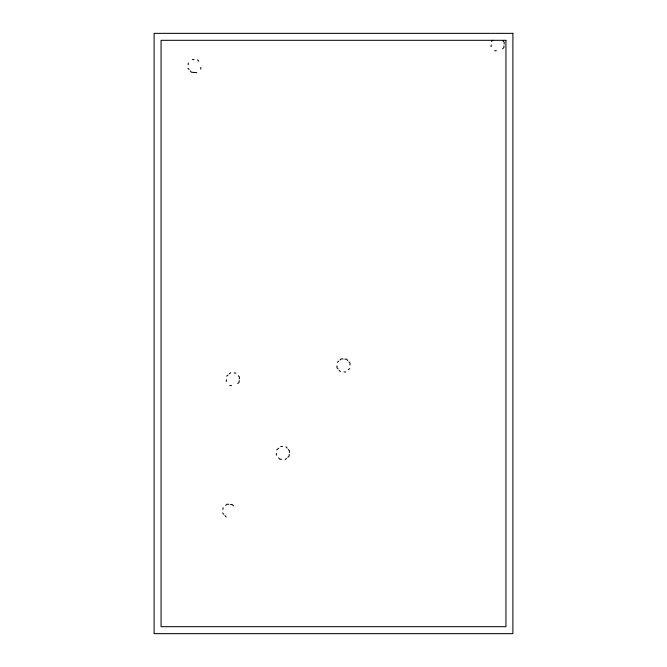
<?xml version="1.0" encoding="UTF-8"?>
<svg xmlns="http://www.w3.org/2000/svg" width="667" height="667" viewBox="0 0 667 667"><rect width="100%" height="100%" fill="white"/><g stroke="black" fill="none" stroke-linecap="round" stroke-linejoin="round"><path stroke-width="1" d="M188.202 64.732L188.336 62.973M200.725 69.168L200.85 67.409M226.296 381.474L226.421 379.715M222.92 509.438L223.053 507.679M239.195 380.624L239.069 382.383L237.735 383.542M239.32 378.856L239.445 377.097L238.286 375.763M276.355 455.211L276.48 453.452M289.245 454.36L289.119 456.12L287.785 457.279M289.37 452.593L289.495 450.834L288.336 449.5M337.068 365.858L336.943 367.617L338.102 368.951M349.967 365.007L350.092 363.24L348.933 361.906M491.104 46.682L491.237 44.922M504.002 45.831L503.877 47.59L502.543 48.749M504.127 44.064L504.252 42.304L503.093 40.97M491.487 41.396L492.821 40.237M226.68 376.188L228.014 375.029M229.348 373.87L230.682 372.711M337.319 362.331L338.653 361.172M339.995 360.013L341.329 358.854L343.088 358.979M348.374 369.685L349.708 368.526M276.73 449.925L278.731 448.182M225.721 505.361L227.055 504.202L228.823 504.327M285.109 459.596L286.451 458.437M494.581 50.692L496.348 50.817M192.338 59.496L194.105 59.621M196.715 72.645L191.429 72.261L190.27 70.927M344.856 359.104L346.615 359.238L347.774 360.572M343.939 371.878L345.706 372.003M234.209 372.961L235.968 373.086M229.773 385.484L231.532 385.609M280.732 446.448L282.5 446.573M281.591 459.346L279.823 459.221L278.664 457.879M230.582 504.452L232.341 504.577L233.5 505.911M197.624 59.872L198.783 61.206M187.952 68.259L189.111 69.593M339.261 370.293L340.42 371.627M286.026 446.823L287.185 448.157M222.67 512.965L223.829 514.299M224.987 515.633L226.146 516.975M512.898 33.35L154.102 33.35L154.102 633.65L512.898 633.65L512.898 33.35M505.936 40.312L161.064 40.312L161.064 626.688L505.936 626.688L505.936 40.312"/></g></svg>
